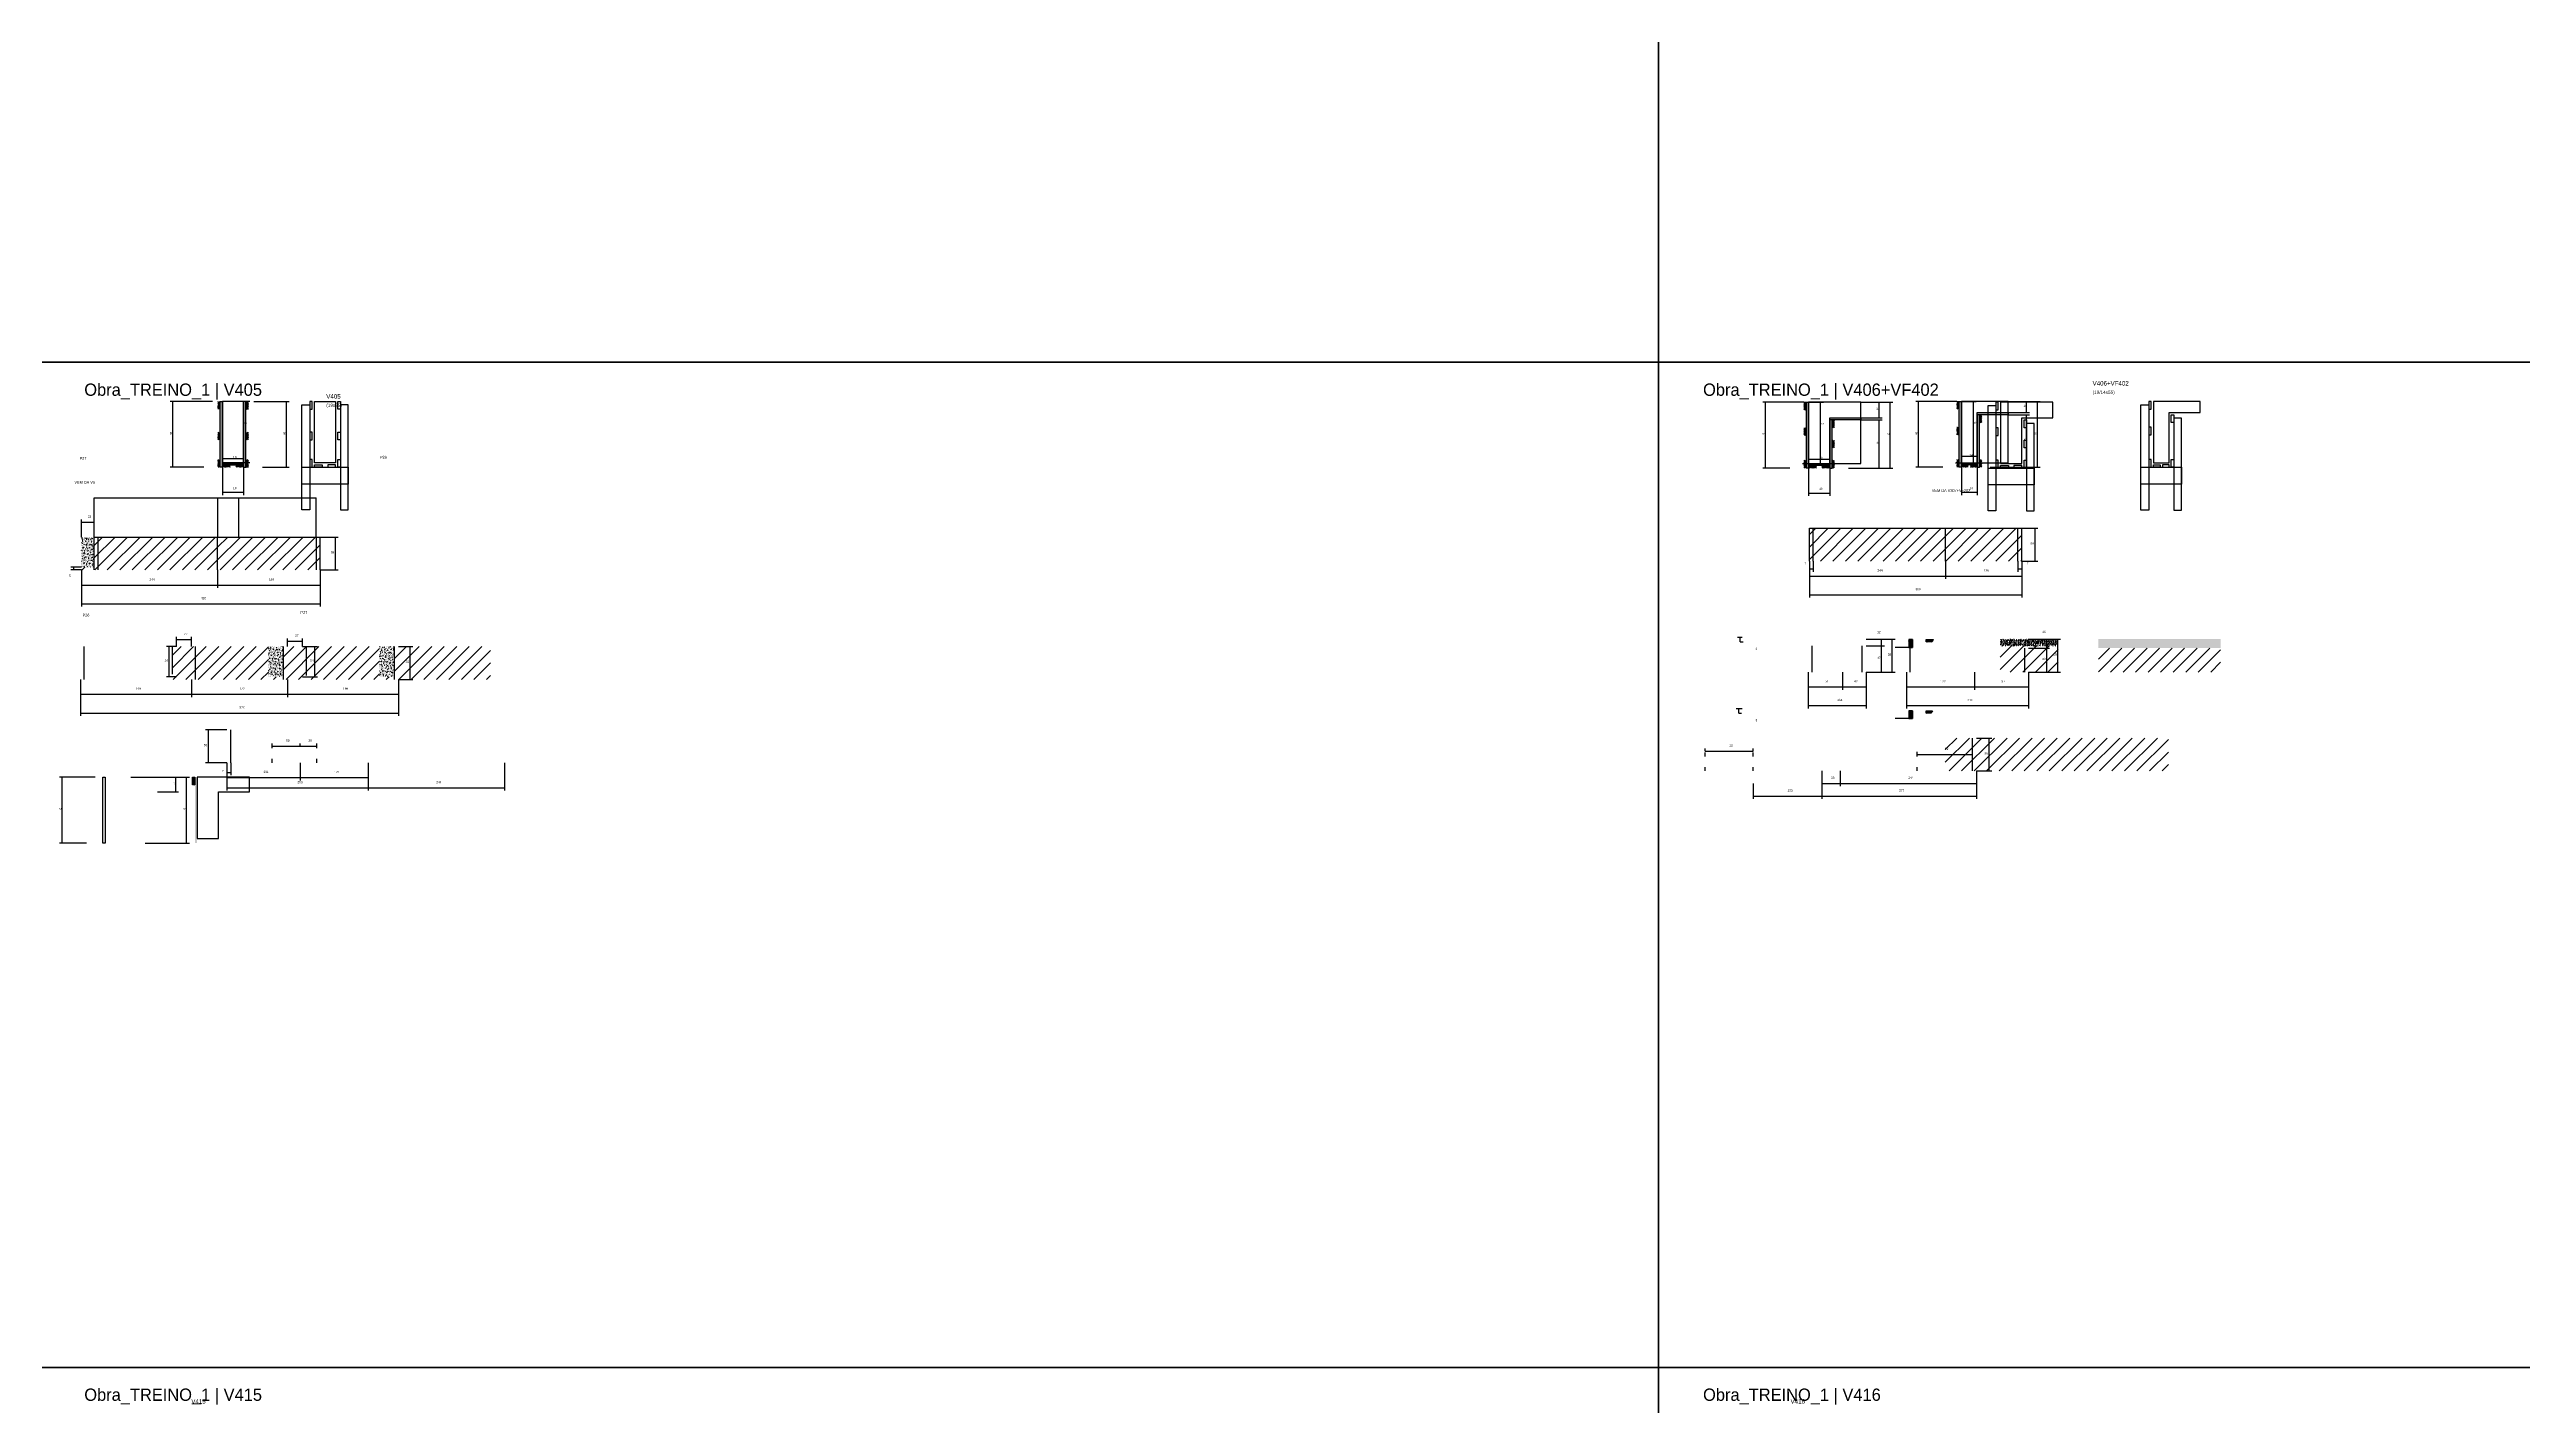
# Model space of a CAD drawing. Header units: metres. Extents: x -132 to 34800, y -36000 to 1848.
# Drawn here: x 11618 to 16048, y -5468 to -3040 of the extents above; entities that cross this region are included whole.
import ezdxf

# ---------------------------------------------------------------- set-up
doc = ezdxf.new("R2010")
doc.units = ezdxf.units.M
for name, color, linetype in [('CELL_BORDER', 8, 'Continuous'), ('CONCRETO', 251, 'Continuous'), ('COTA', 4, 'Continuous'), ('Cota Seção (2x)', 4, 'Continuous'), ('Hachura', 253, 'Continuous'), ('LABEL_ID', 3, 'Continuous'), ('Madeira', 126, 'Continuous'), ('NOMENCLATURA', 7, 'Continuous'), ('Painéis', 200, 'Continuous'), ('REAPROVEITAMENTO', 251, 'Continuous'), ('SARR_2.2x7', 40, 'Continuous'), ('SARR_3.5x7', 81, 'Continuous'), ('SARR_EDITAR', 141, 'Continuous'), ('Texto Seção', 7, 'Continuous')]:
    doc.layers.add(name, color=color, linetype=linetype)

msp = doc.modelspace()

# ---------------------------------------------------------------- hatches: boundary and pattern name
at = {"layer": 'COTA'}
h = msp.add_hatch(dxfattribs=at)
h.set_pattern_fill('AR-CONC', scale=0.03)
h.paths.add_polyline_path([(11697.8, -3912.9), (11674.8, -3912.9), (11674.8, -3912.9), (11674.8, -3966.9), (11674.8, -3966.9), (11697.8, -3966.9), (11697.8, -3966.9), (11697.8, -3912.9)])
h = msp.add_hatch(dxfattribs=at)
h.set_pattern_fill('AR-CONC', scale=0.03)
h.paths.add_polyline_path([(12036.8, -4109), (12009.8, -4109), (12009.8, -4163), (12036.8, -4163)])
h = msp.add_hatch(dxfattribs=at)
h.set_pattern_fill('AR-CONC', scale=0.03)
h.paths.add_polyline_path([(12235.8, -4111.2), (12235.8, -4109), (12208.8, -4109), (12208.8, -4163), (12235.8, -4163)])
h = msp.add_hatch(dxfattribs=at)
h.set_pattern_fill('AR-CONC', scale=0.03)
h.paths.add_polyline_path([(15215.9, -4095.8), (15112.4, -4095.8), (15112.4, -4107.8), (15215.9, -4107.8)])
h = msp.add_hatch(dxfattribs=at)
h.set_pattern_fill('AR-CONC', scale=0.03)
h.paths.add_polyline_path([(15507.1, -4095.8), (15288.1, -4095.8), (15288.1, -4111.8), (15507.1, -4111.8)])
at = {"layer": 'Hachura'}
h = msp.add_hatch(dxfattribs=at)
h.set_pattern_fill('ANSI31', scale=0.5)
h.paths.add_polyline_path([(11919.1, -3684), (11923.5, -3684), (11923.5, -3684), (11923.5, -3670), (11923.5, -3670), (11919.1, -3670), (11919.1, -3670), (11919.1, -3684)])
h = msp.add_hatch(color=8, dxfattribs=at)
h.dxf.hatch_style = 1
h.paths.add_polyline_path([(11927.5, -3670), (11923.5, -3670), (11923.5, -3670), (11923.5, -3788), (11923.5, -3788), (11927.5, -3788), (11927.5, -3788), (11927.5, -3670)])
h = msp.add_hatch(color=8, dxfattribs=at)
h.dxf.hatch_style = 1
h.paths.add_polyline_path([(11969.5, -3670), (11965.5, -3670), (11965.5, -3670), (11965.5, -3788), (11965.5, -3788), (11969.5, -3788), (11969.5, -3788), (11969.5, -3670)])
h = msp.add_hatch(dxfattribs=at)
h.set_pattern_fill('ANSI31', scale=0.5)
h.paths.add_polyline_path([(11973.9, -3684), (11969.5, -3684), (11969.5, -3684), (11969.5, -3670), (11969.5, -3670), (11973.9, -3670), (11973.9, -3670), (11973.9, -3684)])
h = msp.add_hatch(dxfattribs=at)
h.set_pattern_fill('ANSI31', scale=0.5)
h.paths.add_polyline_path([(14760.6, -3685.3), (14765, -3685.3), (14765, -3685.3), (14765, -3671.3), (14765, -3671.3), (14760.6, -3671.3), (14760.6, -3671.3), (14760.6, -3685.3)])
h = msp.add_hatch(color=8, dxfattribs=at)
h.dxf.hatch_style = 1
h.paths.add_polyline_path([(14765, -3671.3), (14769, -3671.3), (14769, -3671.3), (14769, -3789.3), (14769, -3789.3), (14765, -3789.3), (14765, -3789.3), (14765, -3671.3)])
h = msp.add_hatch(dxfattribs=at)
h.set_pattern_fill('ANSI31', scale=0.5)
h.paths.add_polyline_path([(15034.5, -3684), (15038.9, -3684), (15038.9, -3684), (15038.9, -3670), (15038.9, -3670), (15034.5, -3670), (15034.5, -3670), (15034.5, -3684)])
h = msp.add_hatch(color=8, dxfattribs=at)
h.dxf.hatch_style = 1
h.paths.add_polyline_path([(15038.9, -3670), (15042.9, -3670), (15042.9, -3670), (15042.9, -3788), (15042.9, -3788), (15038.9, -3788), (15038.9, -3788), (15038.9, -3670)])
h = msp.add_hatch(dxfattribs=at)
h.set_pattern_fill('ANSI31', scale=0.5)
h.paths.add_polyline_path([(14760.6, -3731.2), (14765, -3731.2), (14765, -3731.2), (14765, -3717.2), (14765, -3717.2), (14760.6, -3717.2), (14760.6, -3717.2), (14760.6, -3731.2)])
h = msp.add_hatch(color=8, dxfattribs=at)
h.dxf.hatch_style = 1
h.paths.add_polyline_path([(14807, -3703.3), (14807, -3699.3), (14807, -3699.3), (14862.6, -3699.3), (14862.6, -3699.3), (14862.6, -3703.3), (14862.6, -3703.3), (14807, -3703.3)])
h = msp.add_hatch(color=8, dxfattribs=at)
h.dxf.hatch_style = 1
h.paths.add_polyline_path([(14811, -3703.3), (14807, -3703.3), (14807, -3703.3), (14807, -3789.3), (14807, -3789.3), (14811, -3789.3), (14811, -3789.3), (14811, -3703.3)])
h = msp.add_hatch(dxfattribs=at)
h.set_pattern_fill('ANSI31', scale=0.5)
h.paths.add_polyline_path([(14815.4, -3717.3), (14811, -3717.3), (14811, -3717.3), (14811, -3703.3), (14811, -3703.3), (14815.4, -3703.3), (14815.4, -3703.3), (14815.4, -3717.3)])
h = msp.add_hatch(dxfattribs=at)
h.set_pattern_fill('ANSI31', scale=0.5)
h.paths.add_polyline_path([(15034.5, -3729.9), (15038.9, -3729.9), (15038.9, -3729.9), (15038.9, -3715.9), (15038.9, -3715.9), (15034.5, -3715.9), (15034.5, -3715.9), (15034.5, -3729.9)])
h = msp.add_hatch(color=8, dxfattribs=at)
h.dxf.hatch_style = 1
h.paths.add_polyline_path([(15070.9, -3694), (15070.9, -3690), (15070.9, -3690), (15126.5, -3690), (15126.5, -3690), (15126.5, -3694), (15126.5, -3694), (15070.9, -3694)])
h = msp.add_hatch(color=8, dxfattribs=at)
h.dxf.hatch_style = 1
h.paths.add_polyline_path([(15074.9, -3694), (15070.9, -3694), (15070.9, -3694), (15070.9, -3788), (15070.9, -3788), (15074.9, -3788), (15074.9, -3788), (15074.9, -3694)])
h = msp.add_hatch(dxfattribs=at)
h.set_pattern_fill('ANSI31', scale=0.5)
h.paths.add_polyline_path([(15079.3, -3708), (15074.9, -3708), (15074.9, -3708), (15074.9, -3694), (15074.9, -3694), (15079.3, -3694), (15079.3, -3694), (15079.3, -3708)])
h = msp.add_hatch(dxfattribs=at)
h.set_pattern_fill('ANSI31', scale=0.5)
h.paths.add_polyline_path([(11919.1, -3738.8), (11923.5, -3738.8), (11923.5, -3738.8), (11923.5, -3724.8), (11923.5, -3724.8), (11919.1, -3724.8), (11919.1, -3724.8), (11919.1, -3738.8)])
h = msp.add_hatch(dxfattribs=at)
h.set_pattern_fill('ANSI31', scale=0.5)
h.paths.add_polyline_path([(11973.9, -3738.8), (11969.5, -3738.8), (11969.5, -3738.8), (11969.5, -3724.8), (11969.5, -3724.8), (11973.9, -3724.8), (11973.9, -3724.8), (11973.9, -3738.8)])
h = msp.add_hatch(dxfattribs=at)
h.set_pattern_fill('ANSI31', scale=0.5)
h.paths.add_polyline_path([(14815.4, -3753.3), (14811, -3753.3), (14811, -3753.3), (14811, -3739.3), (14811, -3739.3), (14815.4, -3739.3), (14815.4, -3739.3), (14815.4, -3753.3)])
h = msp.add_hatch(dxfattribs=at)
h.set_pattern_fill('ANSI31', scale=0.5)
h.paths.add_polyline_path([(11919.1, -3788), (11923.5, -3788), (11923.5, -3788), (11923.5, -3774), (11923.5, -3774), (11919.1, -3774), (11919.1, -3774), (11919.1, -3788)])
h = msp.add_hatch(color=8, dxfattribs=at)
h.dxf.hatch_style = 1
h.paths.add_polyline_path([(11965.5, -3783.6), (11965.5, -3780), (11965.5, -3780), (11927.5, -3780), (11927.5, -3780), (11927.5, -3783.6), (11927.5, -3783.6), (11965.5, -3783.6)])
h = msp.add_hatch(dxfattribs=at)
h.set_pattern_fill('ANSI31', scale=0.5)
h.paths.add_polyline_path([(11927.5, -3788), (11927.5, -3783.6), (11927.5, -3783.6), (11941.5, -3783.6), (11941.5, -3783.6), (11941.5, -3788), (11941.5, -3788), (11927.5, -3788)])
h = msp.add_hatch(dxfattribs=at)
h.set_pattern_fill('ANSI31', scale=0.5)
h.paths.add_polyline_path([(11965.5, -3788), (11965.5, -3783.6), (11965.5, -3783.6), (11951.5, -3783.6), (11951.5, -3783.6), (11951.5, -3788), (11951.5, -3788), (11965.5, -3788)])
h = msp.add_hatch(dxfattribs=at)
h.set_pattern_fill('ANSI31', scale=0.5)
h.paths.add_polyline_path([(11973.9, -3788), (11969.5, -3788), (11969.5, -3788), (11969.5, -3774), (11969.5, -3774), (11973.9, -3774), (11973.9, -3774), (11973.9, -3788)])
h = msp.add_hatch(dxfattribs=at)
h.set_pattern_fill('ANSI31', scale=0.5)
h.paths.add_polyline_path([(14760.6, -3789.3), (14765, -3789.3), (14765, -3789.3), (14765, -3775.3), (14765, -3775.3), (14760.6, -3775.3), (14760.6, -3775.3), (14760.6, -3789.3)])
h = msp.add_hatch(color=8, dxfattribs=at)
h.dxf.hatch_style = 1
h.paths.add_polyline_path([(14769, -3784.9), (14769, -3781.3), (14769, -3781.3), (14807, -3781.3), (14807, -3781.3), (14807, -3784.9), (14807, -3784.9), (14769, -3784.9)])
h = msp.add_hatch(dxfattribs=at)
h.set_pattern_fill('ANSI31', scale=0.5)
h.paths.add_polyline_path([(14769, -3789.3), (14769, -3784.9), (14769, -3784.9), (14783, -3784.9), (14783, -3784.9), (14783, -3789.3), (14783, -3789.3), (14769, -3789.3)])
h = msp.add_hatch(dxfattribs=at)
h.set_pattern_fill('ANSI31', scale=0.5)
h.paths.add_polyline_path([(14807, -3789.3), (14807, -3784.9), (14807, -3784.9), (14793, -3784.9), (14793, -3784.9), (14793, -3789.3), (14793, -3789.3), (14807, -3789.3)])
h = msp.add_hatch(dxfattribs=at)
h.set_pattern_fill('ANSI31', scale=0.5)
h.paths.add_polyline_path([(14815.4, -3789.3), (14811, -3789.3), (14811, -3789.3), (14811, -3775.3), (14811, -3775.3), (14815.4, -3775.3), (14815.4, -3775.3), (14815.4, -3789.3)])
h = msp.add_hatch(dxfattribs=at)
h.set_pattern_fill('ANSI31', scale=0.5)
h.paths.add_polyline_path([(15034.5, -3788), (15038.9, -3788), (15038.9, -3788), (15038.9, -3774), (15038.9, -3774), (15034.5, -3774), (15034.5, -3774), (15034.5, -3788)])
h = msp.add_hatch(color=8, dxfattribs=at)
h.dxf.hatch_style = 1
h.paths.add_polyline_path([(15042.9, -3783.6), (15042.9, -3780), (15042.9, -3780), (15070.9, -3780), (15070.9, -3780), (15070.9, -3783.6), (15070.9, -3783.6), (15042.9, -3783.6)])
h = msp.add_hatch(dxfattribs=at)
h.set_pattern_fill('ANSI31', scale=0.5)
h.paths.add_polyline_path([(15042.9, -3788), (15042.9, -3783.6), (15042.9, -3783.6), (15054.9, -3783.6), (15054.9, -3783.6), (15054.9, -3788), (15054.9, -3788), (15042.9, -3788)])
h = msp.add_hatch(dxfattribs=at)
h.set_pattern_fill('ANSI31', scale=0.5)
h.paths.add_polyline_path([(15070.9, -3788), (15070.9, -3783.6), (15070.9, -3783.6), (15058.9, -3783.6), (15058.9, -3783.6), (15058.9, -3788), (15058.9, -3788), (15070.9, -3788)])
h = msp.add_hatch(dxfattribs=at)
h.set_pattern_fill('ANSI31', scale=0.5)
h.paths.add_polyline_path([(15079.3, -3788), (15074.9, -3788), (15074.9, -3788), (15074.9, -3774), (15074.9, -3774), (15079.3, -3774), (15079.3, -3774), (15079.3, -3788)])
h = msp.add_hatch(dxfattribs=at)
h.set_pattern_fill('ANSI31', scale=0.5)
h.paths.add_polyline_path([(14955.4, -4096.5), (14948.4, -4096.5), (14948.4, -4110.5), (14955.4, -4110.5)])
h = msp.add_hatch(dxfattribs=at)
h.set_pattern_fill('ANSI31', scale=0.5)
h.paths.add_polyline_path([(14992.3, -4096.5), (14990.5, -4100.9), (14990.5, -4100.9), (14979.7, -4100.9), (14979.7, -4100.9), (14979.7, -4096.5), (14979.7, -4096.5), (14992.3, -4096.5)])
h = msp.add_hatch(dxfattribs=at)
h.set_pattern_fill('ANSI31', scale=0.5)
h.paths.add_polyline_path([(14955.4, -4224), (14948.4, -4224), (14948.4, -4238), (14955.4, -4238)])
h = msp.add_hatch(dxfattribs=at)
h.set_pattern_fill('ANSI31', scale=0.5)
h.paths.add_polyline_path([(14991.1, -4224), (14987.9, -4228.4), (14987.9, -4228.4), (14979.7, -4228.4), (14979.7, -4228.4), (14979.7, -4224), (14979.7, -4224), (14991.1, -4224)])
h = msp.add_hatch(dxfattribs=at)
h.set_pattern_fill('ANSI31', scale=0.5)
h.paths.add_polyline_path([(11878.2, -4357), (11873.8, -4357), (11873.8, -4357), (11873.8, -4343), (11873.8, -4343), (11878.2, -4343), (11878.2, -4343), (11878.2, -4357)])
h = msp.add_hatch(color=8, dxfattribs=at)
h.dxf.hatch_style = 1
h.paths.add_polyline_path([(11878.2, -4343), (11882.2, -4343), (11882.2, -4343), (11882.2, -4461), (11882.2, -4461), (11878.2, -4461), (11878.2, -4461), (11878.2, -4343)])
at = {"layer": 'REAPROVEITAMENTO'}
h = msp.add_hatch(dxfattribs=at)
h.set_pattern_fill('ANSI31', scale=5)
h.paths.add_polyline_path([(15150.9, -3956.2), (15150.9, -3897.2), (15150.9, -3897.2), (14770.4, -3897.2), (14770.4, -3897.2), (14770.4, -3956.2), (14770.4, -3956.2), (15150.9, -3956.2)])
h = msp.add_hatch(dxfattribs=at)
h.set_pattern_fill('ANSI31', scale=5)
h.paths.add_polyline_path([(11697.8, -3966.9), (11674.8, -3966.9), (11674.8, -3966.9), (11674.8, -3971.9), (11674.8, -3971.9), (11918.8, -3971.9), (11918.8, -3971.9), (11918.8, -3912.9), (11918.8, -3912.9), (11697.8, -3912.9), (11697.8, -3912.9), (11697.8, -3966.9)])
h = msp.add_hatch(dxfattribs=at)
h.set_pattern_fill('ANSI31', scale=5)
h.paths.add_polyline_path([(12102.8, -3971.9), (12102.8, -3912.9), (12102.8, -3912.9), (11918.8, -3912.9), (11918.8, -3912.9), (11918.8, -3971.9), (11918.8, -3971.9), (12102.8, -3971.9)])
h = msp.add_hatch(dxfattribs=at)
h.set_pattern_fill('ANSI31', scale=5)
h.paths.add_polyline_path([(12009.8, -4163), (12009.8, -4109), (12009.8, -4109), (11837.8, -4109), (11837.8, -4109), (11837.8, -4168), (11837.8, -4168), (12036.8, -4168), (12036.8, -4168), (12036.8, -4163), (12036.8, -4163), (12009.8, -4163)])
h = msp.add_hatch(dxfattribs=at)
h.set_pattern_fill('ANSI31', scale=5)
h.paths.add_polyline_path([(12208.8, -4168), (12208.8, -4109), (12208.8, -4109), (12036.8, -4109), (12036.8, -4109), (12036.8, -4168), (12036.8, -4168), (12208.8, -4168)])
h = msp.add_hatch(dxfattribs=at)
h.set_pattern_fill('ANSI31', scale=5)
h.paths.add_polyline_path([(12235.8, -4163), (12208.8, -4163), (12208.8, -4163), (12208.8, -4168), (12208.8, -4168), (12407.8, -4168), (12407.8, -4168), (12407.8, -4109), (12407.8, -4109), (12235.8, -4109), (12235.8, -4109), (12235.8, -4163)])
h = msp.add_hatch(dxfattribs=at)
h.set_pattern_fill('ANSI31', scale=5)
h.paths.add_polyline_path([(15215.9, -4154.8), (15215.9, -4107.8), (15215.9, -4107.8), (15112.4, -4107.8), (15112.4, -4107.8), (15112.4, -4154.8), (15112.4, -4154.8), (15215.9, -4154.8)])
h = msp.add_hatch(dxfattribs=at)
h.set_pattern_fill('ANSI31', scale=5)
h.paths.add_polyline_path([(15507.1, -4154.8), (15507.1, -4111.8), (15507.1, -4111.8), (15288.1, -4111.8), (15288.1, -4111.8), (15288.1, -4154.8), (15288.1, -4154.8), (15507.1, -4154.8)])
h = msp.add_hatch(dxfattribs=at)
h.set_pattern_fill('ANSI31', scale=5)
h.paths.add_polyline_path([(15013.9, -4272.9), (15013.9, -4331.9), (15013.9, -4331.9), (15413.6, -4331.9), (15413.6, -4331.9), (15413.6, -4272.9), (15413.6, -4272.9), (15013.9, -4272.9)])

# ---------------------------------------------------------------- linework, layer by layer
at = {"layer": 'CELL_BORDER'}
for points in [[(11600, -3600), (14500, -3600), (14500, -1800), (11600, -1800)], [(14500, -3600), (17400, -3600), (17400, -1800), (14500, -1800)], [(11600, -5400), (14500, -5400), (14500, -3600), (11600, -3600)], [(14500, -5400), (17400, -5400), (17400, -3600), (14500, -3600)], [(11600, -7200), (14500, -7200), (14500, -5400), (11600, -5400)], [(14500, -7200), (17400, -7200), (17400, -5400), (14500, -5400)]]:
    msp.add_lwpolyline(points, close=True, dxfattribs=at)
at = {"layer": 'CONCRETO'}
for points in [[(11927.5, -3780), (11965.5, -3780), (11965.5, -3670), (11927.5, -3670)], [(12092.3, -3670), (12092.3, -3670), (12130.3, -3670), (12130.3, -3698), (12130.3, -3698), (12130.3, -3780), (12092.3, -3780), (12092.3, -3670)], [(14769, -3781.3), (14862.6, -3781.3), (14862.6, -3671.3), (14769, -3671.3)], [(15042.9, -3780), (15126.5, -3780), (15126.5, -3670), (15042.9, -3670)], [(15206.5, -3699.3), (15206.5, -3671.3), (15112.9, -3671.3), (15112.9, -3699.3), (15112.9, -3699.3), (15112.9, -3781.3), (15150.9, -3781.3), (15150.9, -3699.3)], [(15470.4, -3690), (15470.4, -3670), (15386.8, -3670), (15386.8, -3698), (15386.8, -3698), (15386.8, -3780), (15414.8, -3780), (15414.8, -3690)], [(11975.8, -4369), (11975.8, -4343), (11920.2, -4343), (11920.2, -4343), (11882.2, -4343), (11882.2, -4453), (11920.2, -4453), (11920.2, -4369)]]:
    msp.add_lwpolyline(points, close=True, dxfattribs=at)
at = {"layer": 'COTA'}
for p, q in [((11909.5, -3670), (11833.8, -3670)), ((11838.8, -3788), (11838.8, -3670)), ((11983.5, -3670), (12047.3, -3670)), ((12042.3, -3788), (12042.3, -3670)), ((14760.6, -3671.3), (14687.1, -3671.3)), ((14692.1, -3789.3), (14692.1, -3671.3)), ((14862.6, -3671.3), (14920, -3671.3)), ((14862.6, -3671.3), (14900.6, -3671.3)), ((14895.6, -3699.3), (14895.6, -3671.3)), ((14915, -3789.3), (14915, -3671.3)), ((15034.5, -3670), (14961.1, -3670)), ((14966.1, -3788), (14966.1, -3670)), ((15126.5, -3670), (15183.9, -3670)), ((15126.5, -3670), (15164.6, -3670)), ((15159.6, -3690), (15159.6, -3670)), ((15178.9, -3788), (15178.9, -3670)), ((14862.6, -3699.3), (14900.6, -3699.3)), ((14862.6, -3703.3), (14900.6, -3703.3)), ((14895.6, -3789.3), (14895.6, -3703.3)), ((15126.5, -3690), (15164.6, -3690)), ((15126.5, -3694), (15164.6, -3694)), ((15159.6, -3788), (15159.6, -3694)), ((11893.9, -3788), (11833.8, -3788)), ((11927.5, -3788), (11927.5, -3837.7)), ((11965.5, -3788), (11965.5, -3837.7)), ((11999.1, -3788), (12047.3, -3788)), ((14735.4, -3789.3), (14687.1, -3789.3)), ((14769, -3789.3), (14769, -3839.1)), ((14807, -3789.3), (14807, -3839.1)), ((14840.6, -3789.3), (14920, -3789.3)), ((14840.6, -3789.3), (14900.6, -3789.3)), ((15009.3, -3788), (14961.1, -3788)), ((15042.9, -3788), (15042.9, -3837.8)), ((15070.9, -3788), (15070.9, -3837.8)), ((15094.5, -3788), (15183.9, -3788)), ((15094.5, -3788), (15164.6, -3788)), ((11927.5, -3832.7), (11965.5, -3832.7)), ((14769, -3834.1), (14807, -3834.1)), ((15042.9, -3832.8), (15070.9, -3832.8)), ((15150.9, -3897.2), (15179.8, -3897.2)), ((15174.8, -3956.2), (15174.8, -3897.2)), ((12102.8, -3912.9), (12134.8, -3912.9)), ((12129.8, -3971.9), (12129.8, -3912.9)), ((11674.8, -3971.9), (11674.8, -4004.1)), ((11674.8, -3971.9), (11674.8, -4037.6)), ((11918.8, -3971.9), (11918.8, -4004.1)), ((11918.8, -3971.9), (11918.8, -4004.1)), ((12102.8, -3971.9), (12102.8, -4004.1)), ((12102.8, -3971.9), (12102.8, -4037.6)), ((12102.8, -3971.9), (12134.8, -3971.9)), ((14770.4, -3956.2), (14770.4, -3987.8)), ((14770.4, -3956.2), (14770.4, -4021.3)), ((14770.4, -3956.2), (14770.4, -3975.1)), ((14770.4, -3970.1), (14777.4, -3970.1)), ((14770.4, -3982.8), (15014.4, -3982.8)), ((14777.4, -3956.2), (14777.4, -3975.1)), ((15014.4, -3956.2), (15014.4, -3987.8)), ((15014.4, -3956.2), (15014.4, -3987.8)), ((15014.4, -3982.8), (15150.9, -3982.8)), ((15143.9, -3956.2), (15143.9, -3975.1)), ((15143.9, -3970.1), (15150.9, -3970.1)), ((15150.9, -3956.2), (15150.9, -3987.8)), ((15150.9, -3956.2), (15150.9, -4021.3)), ((15150.9, -3956.2), (15150.9, -3975.1)), ((15150.9, -3956.2), (15179.8, -3956.2)), ((11674.8, -3999.1), (11918.8, -3999.1)), ((11918.8, -3999.1), (12102.8, -3999.1)), ((14770.4, -4016.3), (15150.9, -4016.3)), ((11674.8, -4032.6), (12102.8, -4032.6)), ((11845, -4109), (11827.1, -4109)), ((11832.1, -4163), (11832.1, -4109)), ((11845, -4109), (11845, -4091.6)), ((11845, -4096.6), (11872, -4096.6)), ((11872, -4109), (11872, -4091.6)), ((12044, -4109), (12044, -4094.5)), ((12044, -4099.5), (12071, -4099.5)), ((12071, -4109), (12071, -4094.5)), ((12071, -4109), (12097.8, -4109)), ((12092.8, -4163), (12092.8, -4109)), ((12243, -4109), (12268.8, -4109)), ((12263.8, -4168), (12263.8, -4109)), ((14649.8, -4092.9), (14641.6, -4092.9)), ((14646.6, -4100.9), (14646.6, -4092.9)), ((14646.6, -4100.9), (14651.6, -4100.9)), ((14872, -4095.8), (14904.9, -4095.8)), ((14872, -4095.8), (14924, -4095.8)), ((14872, -4107.8), (14904.9, -4107.8)), ((14872, -4107.8), (14904.9, -4107.8)), ((14899.9, -4107.8), (14899.9, -4095.8)), ((14899.9, -4154.8), (14899.9, -4107.8)), ((14919, -4154.8), (14919, -4095.8)), ((15163.2, -4095.8), (15200.7, -4095.8)), ((15163.2, -4095.8), (15220.4, -4095.8)), ((15163.2, -4111.8), (15200.7, -4111.8)), ((15163.2, -4111.8), (15200.7, -4111.8)), ((15195.7, -4111.8), (15195.7, -4095.8)), ((15195.7, -4154.8), (15195.7, -4111.8)), ((15215.4, -4154.8), (15215.4, -4095.8)), ((11845, -4163), (11827.1, -4163)), ((12071, -4163), (12097.8, -4163)), ((14768.5, -4154.8), (14768.5, -4186.4)), ((14768.5, -4154.8), (14768.5, -4219.9)), ((14829.5, -4154.8), (14829.5, -4186.4)), ((14829.5, -4154.8), (14829.5, -4186.4)), ((14872, -4154.8), (14872, -4186.4)), ((14872, -4154.8), (14872, -4219.9)), ((14872, -4154.8), (14904.9, -4154.8)), ((14872, -4154.8), (14924, -4154.8)), ((14944.2, -4154.8), (14944.2, -4186.4)), ((14944.2, -4154.8), (14944.2, -4219.9)), ((15066.2, -4154.8), (15066.2, -4186.4)), ((15066.2, -4154.8), (15066.2, -4186.4)), ((15163.2, -4154.8), (15163.2, -4186.4)), ((15163.2, -4154.8), (15163.2, -4219.9)), ((15163.2, -4154.8), (15200.7, -4154.8)), ((15163.2, -4154.8), (15220.4, -4154.8)), ((11673, -4168), (11673, -4199.6)), ((11673, -4168), (11673, -4233.1)), ((11673, -4194.6), (11872, -4194.6)), ((11872, -4168), (11872, -4199.6)), ((11872, -4168), (11872, -4199.6)), ((11872, -4194.6), (12044, -4194.6)), ((12044, -4168), (12044, -4199.6)), ((12044, -4168), (12044, -4199.6)), ((12044, -4194.6), (12243, -4194.6)), ((12243, -4168), (12243, -4199.6)), ((12243, -4168), (12243, -4233.1)), ((12243, -4168), (12268.8, -4168)), ((14768.5, -4181.4), (14829.5, -4181.4)), ((14829.5, -4181.4), (14872, -4181.4)), ((14944.2, -4181.4), (15066.2, -4181.4)), ((15066.2, -4181.4), (15163.2, -4181.4)), ((11673, -4228.1), (12243, -4228.1)), ((14649.8, -4220.4), (14639, -4220.4)), ((14644, -4228.4), (14644, -4220.4)), ((14644, -4228.4), (14649, -4228.4)), ((14768.5, -4214.9), (14872, -4214.9)), ((14944.2, -4214.9), (15163.2, -4214.9)), ((12016.5, -4287.6), (12016.5, -4282.6)), ((12016.5, -4287.6), (12066.5, -4287.6)), ((12066.5, -4287.6), (12066.5, -4282.6)), ((14584, -4296.5), (14584, -4291.5)), ((14584, -4296.5), (14670, -4296.5)), ((14670, -4296.5), (14670, -4291.5)), ((14963.7, -4302.4), (14963.7, -4297.4)), ((15062.7, -4302.4), (15062.7, -4297.4)), ((15069.7, -4272.9), (15097.4, -4272.9)), ((15092.4, -4331.9), (15092.4, -4272.9)), ((11935.5, -4317.1), (11935.5, -4348.7)), ((11935.5, -4317.1), (11935.5, -4339.4)), ((11935.5, -4334.4), (11942.5, -4334.4)), ((11942.5, -4317.1), (11942.5, -4339.4)), ((12066.5, -4317.1), (12066.5, -4348.7)), ((12066.5, -4317.1), (12066.5, -4348.7)), ((12188.5, -4317.1), (12188.5, -4348.7)), ((14792.7, -4331.9), (14792.7, -4381.9)), ((14792.7, -4331.9), (14792.7, -4359.3)), ((14792.7, -4331.9), (14792.7, -4381.9)), ((14825.7, -4331.9), (14825.7, -4359.3)), ((14825.7, -4331.9), (14825.7, -4359.3)), ((14963.7, -4302.4), (15062.7, -4302.4)), ((15069.7, -4331.9), (15097.4, -4331.9)), ((15069.7, -4331.9), (15069.7, -4381.9)), ((15069.7, -4331.9), (15069.7, -4359.3)), ((11699.4, -4343), (11635.5, -4343)), ((11640.5, -4461), (11640.5, -4343)), ((11763.4, -4343), (11868.3, -4343)), ((11811, -4343), (11849, -4343)), ((11811, -4369), (11849, -4369)), ((11844, -4369), (11844, -4343)), ((11863.3, -4461), (11863.3, -4343)), ((11935.5, -4343.7), (12066.5, -4343.7)), ((12066.5, -4343.7), (12188.5, -4343.7)), ((14670, -4354.4), (14670, -4381.9)), ((14670, -4376.9), (14792.7, -4376.9)), ((14792.7, -4354.3), (14825.7, -4354.3)), ((14792.7, -4376.9), (15069.7, -4376.9)), ((14825.7, -4354.3), (15069.7, -4354.3)), ((11683.8, -4461), (11635.5, -4461)), ((11789, -4461), (11868.3, -4461))]:
    msp.add_line(p, q, dxfattribs=at)
at = {"layer": 'Cota Seção (2x)'}
for p, q in [((11976.5, -3670), (11960, -3670)), ((11965, -3780), (11965, -3670)), ((14760.6, -3671.3), (14795.5, -3671.3)), ((14790.5, -3781.3), (14790.5, -3671.3)), ((15034.5, -3670), (15069.5, -3670)), ((15064.5, -3780), (15064.5, -3670)), ((15042.9, -3788), (15042.9, -3763)), ((15070.9, -3788), (15070.9, -3763)), ((11927.5, -3788), (11927.5, -3767)), ((11927.5, -3772), (11965.5, -3772)), ((11976.5, -3780), (11960, -3780)), ((11965.5, -3788), (11965.5, -3767)), ((14758, -3781.3), (14795.5, -3781.3)), ((14769, -3789.3), (14769, -3768.3)), ((14769, -3773.3), (14807, -3773.3)), ((14807, -3789.3), (14807, -3768.3)), ((15031.9, -3780), (15069.5, -3780)), ((15042.9, -3768), (15070.9, -3768)), ((11674.8, -3912.9), (11674.8, -3881.5)), ((11674.8, -3886.5), (11697.8, -3886.5)), ((11697.8, -3912.9), (11697.8, -3881.5)), ((11674.8, -3966.9), (11656.1, -3966.9)), ((11674.8, -3971.9), (11656.1, -3971.9)), ((11661.1, -3971.9), (11661.1, -3966.9)), ((11935.5, -4258.1), (11897.3, -4258.1)), ((11902.3, -4317.1), (11902.3, -4258.1)), ((12066.5, -4287.6), (12066.5, -4282.6)), ((12066.5, -4287.6), (12096.5, -4287.6)), ((12096.5, -4287.6), (12096.5, -4282.6)), ((11935.5, -4317.1), (11897.3, -4317.1)), ((11935.5, -4317.1), (11935.5, -4367.1)), ((12188.5, -4317.1), (12188.5, -4367.1)), ((12188.5, -4317.1), (12188.5, -4367.1)), ((12432.5, -4317.1), (12432.5, -4367.1)), ((11935.5, -4362.1), (12188.5, -4362.1)), ((12188.5, -4362.1), (12432.5, -4362.1))]:
    msp.add_line(p, q, dxfattribs=at)
at = {"layer": 'Madeira'}
for points in [[(12083.9, -3684), (12088.3, -3684), (12088.3, -3670), (12083.9, -3670)], [(12138.7, -3684), (12134.3, -3684), (12134.3, -3670), (12138.7, -3670)], [(15104.5, -3685.3), (15108.9, -3685.3), (15108.9, -3671.3), (15104.5, -3671.3)], [(15378.4, -3684), (15382.8, -3684), (15382.8, -3670), (15378.4, -3670)], [(15104.5, -3731.2), (15108.9, -3731.2), (15108.9, -3717.2), (15104.5, -3717.2)], [(15159.3, -3717.3), (15154.9, -3717.3), (15154.9, -3703.3), (15159.3, -3703.3)], [(15378.4, -3729.9), (15382.8, -3729.9), (15382.8, -3715.9), (15378.4, -3715.9)], [(15423.2, -3708), (15418.8, -3708), (15418.8, -3694), (15423.2, -3694)], [(12083.9, -3738.8), (12088.3, -3738.8), (12088.3, -3724.8), (12083.9, -3724.8)], [(12138.7, -3738.8), (12134.3, -3738.8), (12134.3, -3724.8), (12138.7, -3724.8)], [(15159.3, -3753.3), (15154.9, -3753.3), (15154.9, -3739.3), (15159.3, -3739.3)], [(12083.9, -3788), (12088.3, -3788), (12088.3, -3774), (12083.9, -3774)], [(12092.3, -3788), (12092.3, -3783.6), (12106.3, -3783.6), (12106.3, -3788)], [(12130.3, -3788), (12130.3, -3783.6), (12116.3, -3783.6), (12116.3, -3788)], [(12138.7, -3788), (12134.3, -3788), (12134.3, -3774), (12138.7, -3774)], [(15104.5, -3789.3), (15108.9, -3789.3), (15108.9, -3775.3), (15104.5, -3775.3)], [(15112.9, -3789.3), (15112.9, -3784.9), (15126.9, -3784.9), (15126.9, -3789.3)], [(15150.9, -3789.3), (15150.9, -3784.9), (15136.9, -3784.9), (15136.9, -3789.3)], [(15159.3, -3789.3), (15154.9, -3789.3), (15154.9, -3775.3), (15159.3, -3775.3)], [(15378.4, -3788), (15382.8, -3788), (15382.8, -3774), (15378.4, -3774)], [(15386.8, -3788), (15386.8, -3783.6), (15398.8, -3783.6), (15398.8, -3788)], [(15414.8, -3788), (15414.8, -3783.6), (15402.8, -3783.6), (15402.8, -3788)], [(15423.2, -3788), (15418.8, -3788), (15418.8, -3774), (15423.2, -3774)], [(14955.4, -4110.5), (14955.4, -4096.5), (14948.4, -4096.5), (14948.4, -4110.5)], [(14979.7, -4096.5), (14992.3, -4096.5), (14990.5, -4100.9), (14979.7, -4100.9)], [(14955.4, -4238), (14955.4, -4224), (14948.4, -4224), (14948.4, -4238)], [(14979.7, -4224), (14991.1, -4224), (14987.9, -4228.4), (14979.7, -4228.4)], [(11878.2, -4357), (11873.8, -4357), (11873.8, -4343), (11878.2, -4343)]]:
    msp.add_lwpolyline(points, close=True, dxfattribs=at)
for points in [[(14955.4, -4096.5), (14955.4, -4110.5), (14923.9, -4110.5)], [(14955.4, -4224), (14955.4, -4238), (14923.9, -4238)]]:
    msp.add_lwpolyline(points, dxfattribs=at)
at = {"layer": 'Painéis'}
for p, q in [((11927.5, -3788), (11927.5, -3670)), ((11965.5, -3788), (11965.5, -3670)), ((14769, -3789.3), (14769, -3671.3)), ((15042.9, -3788), (15042.9, -3670)), ((14807, -3699.3), (14862.6, -3699.3)), ((14807, -3703.3), (14807, -3699.3)), ((14807, -3789.3), (14807, -3703.3)), ((14862.6, -3703.3), (14862.6, -3699.3)), ((15070.9, -3690), (15126.5, -3690)), ((15070.9, -3694), (15070.9, -3690)), ((15070.9, -3788), (15070.9, -3694)), ((15126.5, -3694), (15126.5, -3690)), ((11927.5, -3780), (11965.5, -3780)), ((11927.5, -3783.6), (11927.5, -3780)), ((11965.5, -3783.6), (11965.5, -3780)), ((14769, -3781.3), (14807, -3781.3)), ((14769, -3784.9), (14769, -3781.3)), ((14807, -3784.9), (14807, -3781.3)), ((15042.9, -3780), (15070.9, -3780)), ((15042.9, -3783.6), (15042.9, -3780)), ((15070.9, -3783.6), (15070.9, -3780)), ((11697.8, -3842.9), (11919.1, -3842.9)), ((11697.8, -3912.9), (11697.8, -3842.9)), ((11919.1, -3912.9), (11919.1, -3842.9)), ((11919.1, -3842.9), (11957.1, -3842.9)), ((11919.1, -3912.9), (11919.1, -3842.9)), ((11957.1, -3912.9), (11957.1, -3842.9)), ((11957.1, -3842.9), (12095.1, -3842.9)), ((11957.1, -3912.9), (11957.1, -3842.9)), ((12095.1, -3912.9), (12095.1, -3842.9)), ((14770.4, -3897.2), (15150.9, -3897.2)), ((14770.4, -3956.2), (14770.4, -3897.2)), ((15014.4, -3956.2), (15014.4, -3897.2)), ((15150.9, -3956.2), (15150.9, -3897.2)), ((11697.8, -3912.9), (12102.8, -3912.9)), ((11697.8, -3966.9), (11697.8, -3912.9)), ((11697.8, -3912.9), (11919.1, -3912.9)), ((11918.8, -3971.9), (11918.8, -3912.9)), ((11919.1, -3912.9), (11957.1, -3912.9)), ((11957.1, -3912.9), (12095.1, -3912.9)), ((12102.8, -3971.9), (12102.8, -3912.9))]:
    msp.add_line(p, q, dxfattribs=at)
for points in [[(11923.5, -3670), (11927.5, -3670), (11927.5, -3788), (11923.5, -3788)], [(11969.5, -3670), (11965.5, -3670), (11965.5, -3788), (11969.5, -3788)], [(14765, -3671.3), (14769, -3671.3), (14769, -3789.3), (14765, -3789.3)], [(15038.9, -3670), (15042.9, -3670), (15042.9, -3788), (15038.9, -3788)], [(14807, -3703.3), (14807, -3699.3), (14862.6, -3699.3), (14862.6, -3703.3)], [(14811, -3703.3), (14807, -3703.3), (14807, -3789.3), (14811, -3789.3)], [(15070.9, -3694), (15070.9, -3690), (15126.5, -3690), (15126.5, -3694)], [(15074.9, -3694), (15070.9, -3694), (15070.9, -3788), (15074.9, -3788)], [(11965.5, -3783.6), (11965.5, -3780), (11927.5, -3780), (11927.5, -3783.6)], [(14769, -3784.9), (14769, -3781.3), (14807, -3781.3), (14807, -3784.9)], [(15042.9, -3783.6), (15042.9, -3780), (15070.9, -3780), (15070.9, -3783.6)], [(11713.4, -4343), (11717.4, -4343), (11717.4, -4461), (11713.4, -4461)]]:
    msp.add_lwpolyline(points, close=True, dxfattribs=at)
at = {"layer": 'SARR_2.2x7'}
for p, q in [((14777.4, -3956.2), (14777.4, -3897.2)), ((15143.9, -3956.2), (15143.9, -3897.2)), ((11704.8, -3971.9), (11704.8, -3912.9)), ((12095.8, -3971.9), (12095.8, -3912.9)), ((11680, -4168), (11680, -4109)), ((11838, -4158.5), (11838, -4109)), ((11879, -4168), (11879, -4109)), ((12037, -4168), (12037, -4109)), ((12078, -4161), (12078, -4109)), ((12236, -4168), (12236, -4109)), ((14775.5, -4154.8), (14775.5, -4107.8)), ((14865, -4154.8), (14865, -4107.8)), ((14951.2, -4154.8), (14951.2, -4111.8)), ((15156.2, -4154.8), (15156.2, -4111.8)), ((11942.5, -4317.1), (11942.5, -4258.1)), ((12016.5, -4291.1), (12016.5, -4284.1)), ((12096.5, -4291.1), (12096.5, -4284.1)), ((15062.7, -4331.9), (15062.7, -4272.9)), ((12016.5, -4317.1), (12016.5, -4310.1)), ((12096.5, -4317.1), (12096.5, -4310.1)), ((14584, -4305.9), (14584, -4298.9)), ((14584, -4331.9), (14584, -4324.9)), ((14670, -4305.9), (14670, -4298.9)), ((14670, -4331.9), (14670, -4324.9)), ((14963.7, -4305.9), (14963.7, -4298.9)), ((14963.7, -4331.9), (14963.7, -4324.9))]:
    msp.add_line(p, q, dxfattribs=at)
at = {"layer": 'SARR_3.5x7'}
for points in [[(12069.9, -3676), (12083.9, -3676), (12083.9, -3864.4), (12069.9, -3864.4)], [(12152.7, -3676), (12138.7, -3676), (12138.7, -3864.4), (12152.7, -3864.4)], [(15364.4, -3676), (15378.4, -3676), (15378.4, -3864.5), (15364.4, -3864.5)], [(15090.5, -3677.3), (15104.5, -3677.3), (15104.5, -3865.8), (15090.5, -3865.8)], [(15173.3, -3709.3), (15159.3, -3709.3), (15159.3, -3865.8), (15173.3, -3865.8)], [(15437.2, -3700), (15423.2, -3700), (15423.2, -3864.5), (15437.2, -3864.5)], [(12069.9, -3788), (12152.7, -3788), (12152.7, -3818), (12069.9, -3818)], [(15090.5, -3789.3), (15173.3, -3789.3), (15173.3, -3819.4), (15090.5, -3819.4)], [(15364.4, -3788), (15437.2, -3788), (15437.2, -3818.1), (15364.4, -3818.1)]]:
    msp.add_lwpolyline(points, close=True, dxfattribs=at)
at = {"layer": 'SARR_EDITAR'}
msp.add_line((11697.8, -3971.9), (11697.8, -3966.9), dxfattribs=at)

# ---------------------------------------------------------------- texts
at = {"layer": 'COTA'}
for s, p in [('10', (15154.1, -3680)), ('14', (14890.1, -3685.3)), ('59', (11833.3, -3729)), ('59', (12036.8, -3729)), ('59', (14686.6, -3730.3)), ('43', (14890.1, -3746.3)), ('59', (14909.5, -3730.3)), ('59', (14960.6, -3729)), ('47', (15154.1, -3741)), ('59', (15173.4, -3729)), ('19', (11946.5, -3827.2)), ('19', (14788, -3828.6)), ('14', (15056.9, -3827.3)), ('59', (12121.6, -3942.4)), ('59', (15166.7, -3926.7)), ('244', (11796.8, -3991)), ('184', (12010.8, -3991)), ('7', (14761.5, -3962.1)), ('244', (14892.4, -3974.7)), ('136', (15082.6, -3974.5)), ('7', (15159.8, -3962.1)), ('428', (11888.8, -4024.5)), ('380', (14960.6, -4008.1)), ('27', (11858.5, -4088.6)), ('27', (12057.5, -4091.4)), ('2', (14673.9, -4115.3)), ('12', (14891.9, -4085.2)), ('16', (15187.6, -4084.8)), ('54', (11824, -4136)), ('54', (12084.7, -4136)), ('59', (12255.7, -4138.5)), ('47', (14891.9, -4131.3)), ('59', (14910.8, -4125.3)), ('43', (15187.5, -4133.3)), ('59', (15207.3, -4125.3)), ('199', (11772.5, -4186.5)), ('172', (11958, -4186.5)), ('199', (12143.5, -4186.5)), ('61', (14799, -4173.3)), ('104', (14820.2, -4206.7)), ('42', (14850.7, -4173.3)), ('122', (15005.2, -4173.3)), ('219', (15053.7, -4206.8)), ('97', (15114.7, -4173.3)), ('570', (11958, -4220)), ('3', (14673.9, -4242.9)), ('50', (12041.5, -4279.5)), ('86', (14627, -4288.4)), ('99', (15013.2, -4294.3)), ('7', (11926.6, -4334.4)), ('131', (12001, -4335.5)), ('122', (12127.5, -4335.7)), ('59', (15084.3, -4302.4)), ('13', (11838.5, -4356)), ('123', (14731.3, -4368.8)), ('33', (14809.2, -4346.1)), ('277', (14931.2, -4368.8)), ('244', (14947.7, -4346.2)), ('59', (11635, -4402)), ('59', (11857.8, -4402))]:
    msp.add_text(s, height=4, dxfattribs=at).set_placement(p)
at = {"layer": 'Cota Seção (2x)'}
for s, p in [('55', (11965, -3710)), ('55', (14790.5, -3711.3)), ('55', (15064.5, -3710)), ('14', (15057, -3768)), ('19', (11946.5, -3772)), ('19', (14788, -3773.3)), ('23', (11686.3, -3878.3)), ('5', (11653, -3983.9)), ('59', (11894.2, -4287.6)), ('30', (12081.5, -4279.4)), ('253', (12062, -4353.9)), ('244', (12310.5, -4354))]:
    msp.add_text(s, height=4, dxfattribs=at).set_placement(p)
at = {"layer": 'LABEL_ID'}
for s, p in [('Obra_TREINO_1 | V405', (11680, -3660)), ('Obra_TREINO_1 | V406+VF402', (14580, -3660)), ('Obra_TREINO_1 | V415', (11680, -5460)), ('Obra_TREINO_1 | V416', (14580, -5460))]:
    msp.add_text(s, height=22, dxfattribs=at).set_placement(p)
at = {"layer": 'NOMENCLATURA'}
for s, p in [('P27', (11671.6, -3774.5)), ('P26', (12209.8, -3772.5)), ('P26', (11676.9, -4055.3)), ('P27', (12067.3, -4050.6))]:
    msp.add_text(s, height=5, dxfattribs=at).set_placement(p)
at = {"layer": 'Texto Seção'}
for s, height, p in [('V405', 8, (12113.5, -3665)), ('(19x55)', 6, (12113.5, -3680)), ('V406+VF402', 8, (15277.8, -3641.6)), ('(19/14x55)', 6, (15277.8, -3656.6)), ('VEM DA V5', 5, (11662.4, -3817.4)), ('VEM DA V307+VF202', 5, (14989.9, -3832.2)), ('V415', 8, (11871.7, -5465)), ('V416', 8, (14736.7, -5465))]:
    msp.add_text(s, height=height, dxfattribs=at).set_placement(p)

doc.saveas('drawing.dxf')
